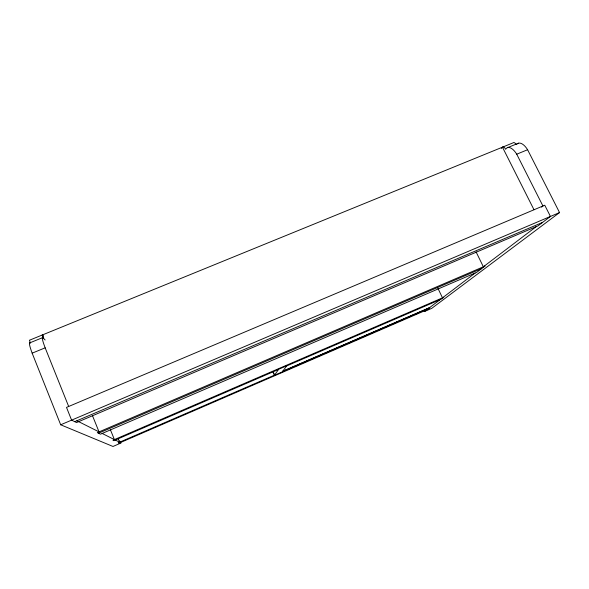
<?xml version="1.0" encoding="UTF-8"?>
<svg xmlns="http://www.w3.org/2000/svg" width="589" height="589" viewBox="0 0 589 589"><rect width="100%" height="100%" fill="white"/><g stroke="black" fill="none" stroke-linecap="round" stroke-linejoin="round"><path stroke-width="0.88" d="M274.467 375.259L278.634 369.303L286.828 365.754L282.234 371.895L274.467 375.259L272.994 371.931M501.327 148.435L502.469 147.176A4.079 1.833 69 0 1 505.62 149.267A14.902 6.766 68.5 0 1 516.722 154.193L542.933 205.995L541.527 207.122M426.51 309.976L424.492 311.515L431.715 308.378L559.55 212.57L527.597 149.731A14.872 6.943 68.6 0 0 516.906 144.128M428.564 308.415L440.174 299.595M475.117 273.053L442.486 297.843L437.745 287.933M536.226 226.632L483.355 266.795L476.118 251.982M278.501 369.487L113.832 440.668L112.955 440.241L443.782 297.283L441.463 299.043L286.681 365.946M282.749 371.203L429.602 307.627M282.492 371.549L428.91 308.157M282.367 371.725L429.786 307.885L427.724 309.453L118.993 443.171L118.22 442.795L274.577 375.09L273.112 371.755M98.518 433.224L481.699 268.547M30.142 343.056A16.271 1.841 67 0 0 32.159 353.164L60.682 424.787L559.55 212.57M74.737 421.665L542.557 222.421M32.159 353.164L45.162 347.827A16.234 1.59 67 0 1 43.277 338.27A4.44 0.427 66.9 0 1 42.415 334.942L43.542 335.988M516.722 154.193L527.597 149.731M29.59 342.945L42.401 337.718M507.681 147.589L518.423 143.201M60.682 424.787L112.992 446.469L121.098 442.957L120.347 442.582L119.663 440.889M76.865 420.76L99.04 431.884L92.488 415.694M102.169 433.46L114.421 439.608L110.312 429.514M115.282 440.042L119.589 442.206L118.22 438.842M45.147 339.986L44.035 338.969L42.415 334.942M502.469 147.176L533.987 209.736M45.162 347.827L68.677 406.476M30.356 342.945A4.447 0.501 66.9 0 1 29.767 340.103L513.1 142.84A4.071 1.877 69.1 0 1 516.052 144.452M484.865 266.147L476.582 272.427L100.483 434.181L97.303 432.635L484.865 266.147M550.443 216.45L537.993 225.881L76.548 422.549L71.6 420.141L66.498 407.397L544.751 205.222L550.443 216.45"/></g></svg>
